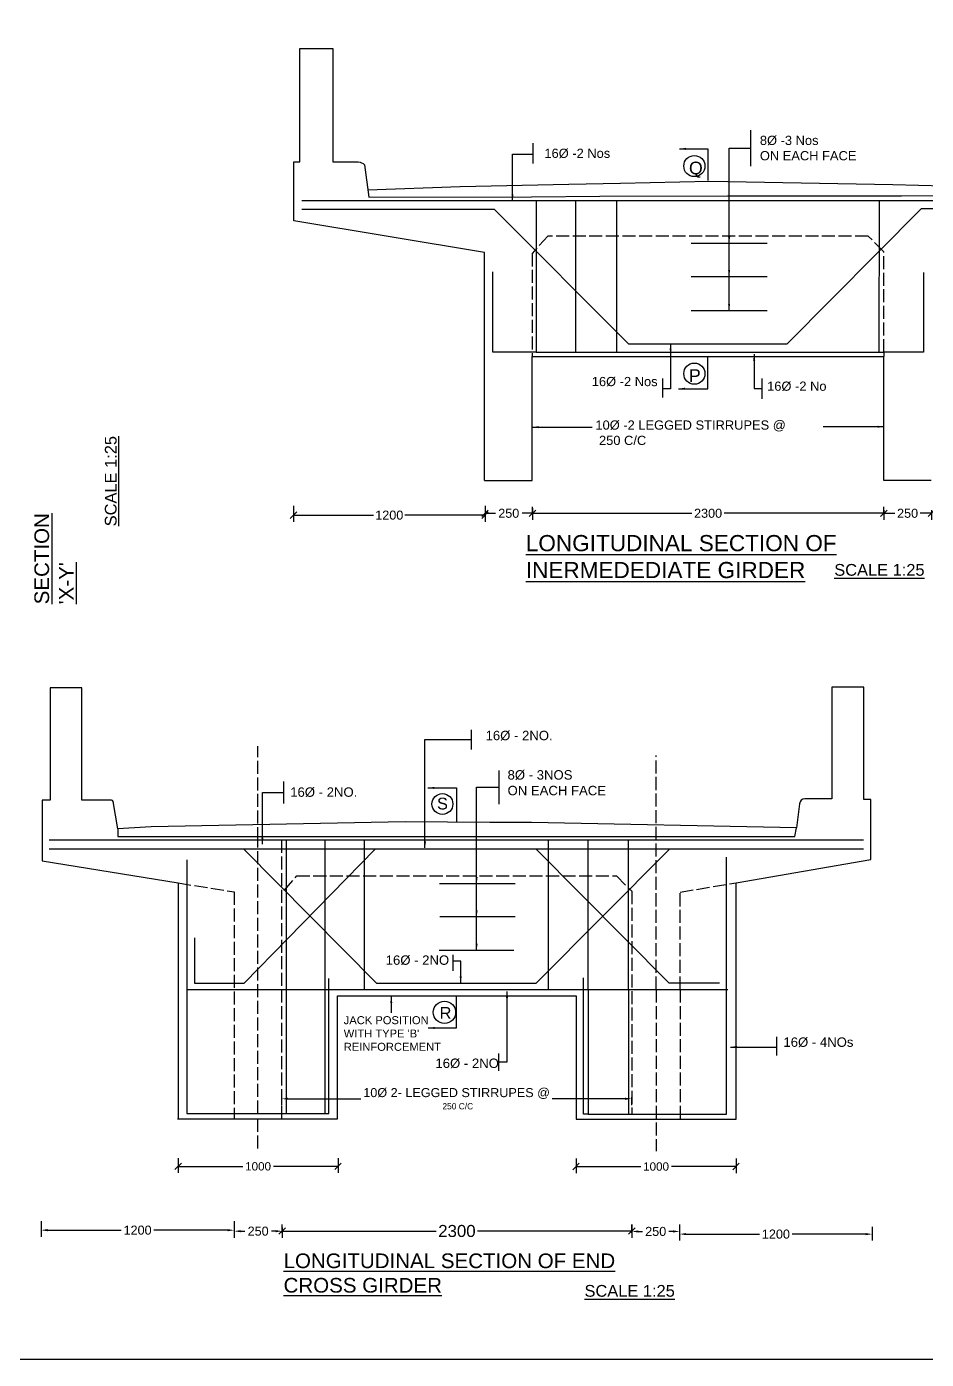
# Model space of a CAD drawing. Header units: inches. Extents: x 20279.4 to 20376.7, y 17527 to 17587.8.
# Drawn here: x 20315.91 to 20340.82, y 17527.23 to 17564.12 of the extents above; entities that cross this region are included whole.
import ezdxf

# ---------------------------------------------------------------- set-up
doc = ezdxf.new("R2010")
doc.units = ezdxf.units.IN
doc.header["$MEASUREMENT"] = 0
doc.linetypes.add('ACAD_ISO02W100', pattern=[15, 12, -3])
for name, color, linetype in [('DIMENSION', 255, 'Continuous'), ('DRAWING', 2, 'Continuous'), ('TEXT', 255, 'Continuous')]:
    doc.layers.add(name, color=color, linetype=linetype)
doc.styles.get("Standard").update_dxf_attribs({"font": 'arial.ttf'})
doc.dimstyles.get("Standard").update_dxf_attribs({"dimtxt": 0.18, "dimasz": 0.18, "dimexe": 0.18, "dimexo": 0.0625, "dimgap": 0.09, "dimtad": 0, "dimtih": 1, "dimtoh": 1, "dimdec": 4, "dimzin": 0, "dimdsep": 46, "dimtxsty": 'Standard', "dimcen": 0.09, "dimadec": 0, "dimazin": 0, "dimtfac": 1, "dimtdec": 4, "dimtofl": 0, "dimtmove": 0, "dimatfit": 3, "dimfxl": 1, "dimtolj": 1, "dimtzin": 0, "dimarcsym": 0})

# ---------------------------------------------------------------- blocks, each defined once
blk = doc.blocks.new('_Oblique')
at = {"color": 0, "linetype": 'ByBlock', "lineweight": -2}
blk.add_line((-0.5, -0.5), (0.5, 0.5), dxfattribs=at)
blk = doc.blocks.new('*D47')
at = {"layer": 'Defpoints', "color": 0, "transparency": 16777216}
for p in [(20323.299, 17550.917), (20328.6, 17550.917), (20328.6, 17550.594)]:
    blk.add_point(p, dxfattribs=at)
at = {"layer": 'DIMENSION', "color": 0, "lineweight": -2, "transparency": 16777216}
for p, q in [((20323.299, 17550.855), (20323.299, 17550.414)), ((20328.6, 17550.855), (20328.6, 17550.414)), ((20323.299, 17550.594), (20325.517, 17550.594)), ((20328.6, 17550.594), (20326.382, 17550.594))]:
    blk.add_line(p, q, dxfattribs=at)
at = {"layer": 'DIMENSION', "color": 0, "lineweight": -2, "transparency": 16777216, "xscale": 0.18, "yscale": 0.18, "zscale": 0.18, "rotation": 180}
blk.add_blockref('_Oblique', (20323.299, 17550.594), dxfattribs=at)
at = {"layer": 'DIMENSION', "color": 0, "lineweight": -2, "transparency": 16777216, "xscale": 0.18, "yscale": 0.18, "zscale": 0.18}
blk.add_blockref('_Oblique', (20328.6, 17550.594), dxfattribs=at)
at = {"layer": 'DIMENSION', "color": 0, "transparency": 16777216, "insert": (20325.95, 17550.594), "char_height": 0.25, "attachment_point": 5}
blk.add_mtext('\\A1;1200', dxfattribs=at)
blk = doc.blocks.new('*D48')
at = {"layer": 'Defpoints', "color": 0, "transparency": 16777216}
for p in [(20328.6, 17550.855), (20329.912, 17550.855), (20329.912, 17550.646)]:
    blk.add_point(p, dxfattribs=at)
at = {"layer": 'DIMENSION', "color": 0, "lineweight": -2, "transparency": 16777216}
for p, q in [((20328.6, 17550.792), (20328.6, 17550.466)), ((20328.6, 17550.646), (20328.888, 17550.646)), ((20329.912, 17550.646), (20329.624, 17550.646)), ((20329.912, 17550.792), (20329.912, 17550.466))]:
    blk.add_line(p, q, dxfattribs=at)
at = {"layer": 'DIMENSION', "color": 0, "lineweight": -2, "transparency": 16777216, "xscale": 0.18, "yscale": 0.18, "zscale": 0.18, "rotation": 180}
blk.add_blockref('_Oblique', (20328.6, 17550.646), dxfattribs=at)
at = {"layer": 'DIMENSION', "color": 0, "lineweight": -2, "transparency": 16777216, "xscale": 0.18, "yscale": 0.18, "zscale": 0.18}
blk.add_blockref('_Oblique', (20329.912, 17550.646), dxfattribs=at)
at = {"layer": 'DIMENSION', "color": 0, "transparency": 16777216, "insert": (20329.256, 17550.646), "char_height": 0.25, "attachment_point": 5}
blk.add_mtext('\\A1;250', dxfattribs=at)
blk = doc.blocks.new('*D49')
at = {"layer": 'Defpoints', "color": 0, "transparency": 16777216}
for p in [(20329.912, 17550.618), (20339.637, 17550.646), (20339.637, 17550.618)]:
    blk.add_point(p, dxfattribs=at)
at = {"layer": 'DIMENSION', "color": 0, "lineweight": -2, "transparency": 16777216}
for p, q in [((20329.912, 17550.681), (20329.912, 17550.826)), ((20339.637, 17550.681), (20339.637, 17550.826)), ((20329.912, 17550.646), (20334.328, 17550.646)), ((20339.637, 17550.646), (20335.221, 17550.646))]:
    blk.add_line(p, q, dxfattribs=at)
at = {"layer": 'DIMENSION', "color": 0, "lineweight": -2, "transparency": 16777216, "xscale": 0.18, "yscale": 0.18, "zscale": 0.18, "rotation": 180}
blk.add_blockref('_Oblique', (20329.912, 17550.646), dxfattribs=at)
at = {"layer": 'DIMENSION', "color": 0, "lineweight": -2, "transparency": 16777216, "xscale": 0.18, "yscale": 0.18, "zscale": 0.18}
blk.add_blockref('_Oblique', (20339.637, 17550.646), dxfattribs=at)
at = {"layer": 'DIMENSION', "color": 0, "transparency": 16777216, "insert": (20334.774, 17550.646), "char_height": 0.25, "attachment_point": 5}
blk.add_mtext('\\A1;2300', dxfattribs=at)
blk = doc.blocks.new('*D50')
at = {"layer": 'Defpoints', "color": 0, "transparency": 16777216}
for p in [(20339.637, 17550.793), (20340.955, 17550.793), (20340.955, 17550.646)]:
    blk.add_point(p, dxfattribs=at)
at = {"layer": 'DIMENSION', "color": 0, "lineweight": -2, "transparency": 16777216}
for p, q in [((20339.637, 17550.731), (20339.637, 17550.466)), ((20339.637, 17550.646), (20339.946, 17550.646)), ((20340.955, 17550.646), (20340.645, 17550.646)), ((20340.955, 17550.731), (20340.955, 17550.466))]:
    blk.add_line(p, q, dxfattribs=at)
at = {"layer": 'DIMENSION', "color": 0, "lineweight": -2, "transparency": 16777216, "xscale": 0.18, "yscale": 0.18, "zscale": 0.18, "rotation": 180}
blk.add_blockref('_Oblique', (20339.637, 17550.646), dxfattribs=at)
at = {"layer": 'DIMENSION', "color": 0, "lineweight": -2, "transparency": 16777216, "xscale": 0.18, "yscale": 0.18, "zscale": 0.18}
blk.add_blockref('_Oblique', (20340.955, 17550.646), dxfattribs=at)
at = {"layer": 'DIMENSION', "color": 0, "transparency": 16777216, "insert": (20340.296, 17550.646), "char_height": 0.25, "attachment_point": 5}
blk.add_mtext('\\A1;250', dxfattribs=at)
blk = doc.blocks.new('*D56')
at = {"layer": 'Defpoints', "color": 0, "transparency": 16777216}
for p in [(20322.969, 17534.549), (20332.658, 17534.549), (20332.658, 17534.441)]:
    blk.add_point(p, dxfattribs=at)
at = {"layer": 'DIMENSION', "color": 0, "lineweight": -2, "transparency": 16777216}
for p, q in [((20322.969, 17534.486), (20322.969, 17534.261)), ((20323.149, 17534.441), (20325.165, 17534.441)), ((20332.478, 17534.441), (20330.462, 17534.441)), ((20332.658, 17534.486), (20332.658, 17534.261))]:
    blk.add_line(p, q, dxfattribs=at)
at = {"layer": 'DIMENSION', "color": 0, "transparency": 16777216}
for points in [[(20323.149, 17534.471), (20323.149, 17534.411), (20322.969, 17534.441)], [(20332.478, 17534.471), (20332.478, 17534.411), (20332.658, 17534.441)]]:
    blk.add_solid(points, dxfattribs=at)
at = {"layer": 'DIMENSION', "color": 0, "transparency": 16777216, "insert": (20327.814, 17534.441), "char_height": 0.25, "attachment_point": 5}
blk.add_mtext('\\A1;10{\\fArial|b0|i0|c0|p32;Ø 2- LEGGED STIRRUPES @\\fMS Shell Dlg|b0|i0|c0|p32;\\P\\H0.6944x; 250 C/C }', dxfattribs=at)
blk = doc.blocks.new('*D57')
at = {"layer": 'Defpoints', "color": 0, "transparency": 16777216}
for p in [(20331.12, 17532.85), (20335.548, 17532.85), (20335.548, 17532.565)]:
    blk.add_point(p, dxfattribs=at)
at = {"layer": 'DIMENSION', "color": 0, "lineweight": -2, "transparency": 16777216}
for p, q in [((20331.12, 17532.788), (20331.12, 17532.385)), ((20335.548, 17532.788), (20335.548, 17532.385)), ((20331.12, 17532.565), (20332.911, 17532.565)), ((20335.548, 17532.565), (20333.757, 17532.565))]:
    blk.add_line(p, q, dxfattribs=at)
at = {"layer": 'DIMENSION', "color": 0, "lineweight": -2, "transparency": 16777216, "xscale": 0.18, "yscale": 0.18, "zscale": 0.18, "rotation": 180}
blk.add_blockref('_Oblique', (20331.12, 17532.565), dxfattribs=at)
at = {"layer": 'DIMENSION', "color": 0, "lineweight": -2, "transparency": 16777216, "xscale": 0.18, "yscale": 0.18, "zscale": 0.18}
blk.add_blockref('_Oblique', (20335.548, 17532.565), dxfattribs=at)
at = {"layer": 'DIMENSION', "color": 0, "transparency": 16777216, "insert": (20333.334, 17532.565), "char_height": 0.2308, "attachment_point": 5}
blk.add_mtext('\\A1;1000', dxfattribs=at)
blk = doc.blocks.new('*D58')
at = {"layer": 'Defpoints', "color": 0, "transparency": 16777216}
for p in [(20320.104, 17532.855), (20324.532, 17532.855), (20324.532, 17532.57)]:
    blk.add_point(p, dxfattribs=at)
at = {"layer": 'DIMENSION', "color": 0, "lineweight": -2, "transparency": 16777216}
for p, q in [((20320.104, 17532.793), (20320.104, 17532.39)), ((20324.532, 17532.793), (20324.532, 17532.39)), ((20320.104, 17532.57), (20321.894, 17532.57)), ((20324.532, 17532.57), (20322.741, 17532.57))]:
    blk.add_line(p, q, dxfattribs=at)
at = {"layer": 'DIMENSION', "color": 0, "lineweight": -2, "transparency": 16777216, "xscale": 0.18, "yscale": 0.18, "zscale": 0.18, "rotation": 180}
blk.add_blockref('_Oblique', (20320.104, 17532.57), dxfattribs=at)
at = {"layer": 'DIMENSION', "color": 0, "lineweight": -2, "transparency": 16777216, "xscale": 0.18, "yscale": 0.18, "zscale": 0.18}
blk.add_blockref('_Oblique', (20324.532, 17532.57), dxfattribs=at)
at = {"layer": 'DIMENSION', "color": 0, "transparency": 16777216, "insert": (20322.318, 17532.57), "char_height": 0.2308, "attachment_point": 5}
blk.add_mtext('\\A1;1000', dxfattribs=at)
blk = doc.blocks.new('*D59')
at = {"layer": 'Defpoints', "color": 0, "transparency": 16777216}
for p in [(20316.31, 17531.12), (20321.657, 17531.12), (20321.657, 17530.804)]:
    blk.add_point(p, dxfattribs=at)
at = {"layer": 'DIMENSION', "color": 0, "lineweight": -2, "transparency": 16777216}
for p, q in [((20316.31, 17531.057), (20316.31, 17530.624)), ((20321.657, 17531.057), (20321.657, 17530.624)), ((20316.49, 17530.804), (20318.532, 17530.804)), ((20321.477, 17530.804), (20319.434, 17530.804))]:
    blk.add_line(p, q, dxfattribs=at)
at = {"layer": 'DIMENSION', "color": 0, "transparency": 16777216}
for points in [[(20316.49, 17530.834), (20316.49, 17530.774), (20316.31, 17530.804)], [(20321.477, 17530.834), (20321.477, 17530.774), (20321.657, 17530.804)]]:
    blk.add_solid(points, dxfattribs=at)
at = {"layer": 'DIMENSION', "color": 0, "transparency": 16777216, "insert": (20318.983, 17530.804), "char_height": 0.25, "attachment_point": 5}
blk.add_mtext('\\A1;1200', dxfattribs=at)
blk = doc.blocks.new('*D60')
at = {"layer": 'Defpoints', "color": 0, "transparency": 16777216}
for p in [(20321.657, 17530.94), (20322.983, 17530.94), (20322.983, 17530.776)]:
    blk.add_point(p, dxfattribs=at)
at = {"layer": 'DIMENSION', "color": 0, "lineweight": -2, "transparency": 16777216}
for p, q in [((20321.657, 17530.877), (20321.657, 17530.596)), ((20321.837, 17530.776), (20321.952, 17530.776)), ((20322.803, 17530.776), (20322.688, 17530.776)), ((20322.983, 17530.877), (20322.983, 17530.596))]:
    blk.add_line(p, q, dxfattribs=at)
at = {"layer": 'DIMENSION', "color": 0, "transparency": 16777216}
for points in [[(20321.837, 17530.806), (20321.837, 17530.746), (20321.657, 17530.776)], [(20322.803, 17530.806), (20322.803, 17530.746), (20322.983, 17530.776)]]:
    blk.add_solid(points, dxfattribs=at)
at = {"layer": 'DIMENSION', "color": 0, "transparency": 16777216, "insert": (20322.32, 17530.776), "char_height": 0.25, "attachment_point": 5}
blk.add_mtext('\\A1;250', dxfattribs=at)
blk = doc.blocks.new('*D61')
at = {"layer": 'Defpoints', "color": 0, "transparency": 16777216}
for p in [(20322.983, 17530.672), (20332.662, 17530.78), (20332.662, 17530.672)]:
    blk.add_point(p, dxfattribs=at)
at = {"layer": 'DIMENSION', "color": 0, "lineweight": -2, "transparency": 16777216}
for p, q in [((20322.983, 17530.735), (20322.983, 17530.96)), ((20332.662, 17530.735), (20332.662, 17530.96)), ((20322.983, 17530.78), (20327.251, 17530.78)), ((20332.662, 17530.78), (20328.394, 17530.78))]:
    blk.add_line(p, q, dxfattribs=at)
at = {"layer": 'DIMENSION', "color": 0, "lineweight": -2, "transparency": 16777216, "xscale": 0.18, "yscale": 0.18, "zscale": 0.18, "rotation": 180}
blk.add_blockref('_Oblique', (20322.983, 17530.78), dxfattribs=at)
at = {"layer": 'DIMENSION', "color": 0, "lineweight": -2, "transparency": 16777216, "xscale": 0.18, "yscale": 0.18, "zscale": 0.18}
blk.add_blockref('_Oblique', (20332.662, 17530.78), dxfattribs=at)
at = {"layer": 'DIMENSION', "color": 0, "transparency": 16777216, "insert": (20327.822, 17530.78), "char_height": 0.3333, "attachment_point": 5}
blk.add_mtext('\\A1;2300', dxfattribs=at)
blk = doc.blocks.new('*D62')
at = {"layer": 'Defpoints', "color": 0, "transparency": 16777216}
for p in [(20332.662, 17531.026), (20333.986, 17531.026), (20333.986, 17530.769)]:
    blk.add_point(p, dxfattribs=at)
at = {"layer": 'DIMENSION', "color": 0, "lineweight": -2, "transparency": 16777216}
for p, q in [((20332.662, 17530.964), (20332.662, 17530.589)), ((20333.986, 17530.964), (20333.986, 17530.589)), ((20332.842, 17530.769), (20332.956, 17530.769)), ((20333.806, 17530.769), (20333.692, 17530.769))]:
    blk.add_line(p, q, dxfattribs=at)
at = {"layer": 'DIMENSION', "color": 0, "transparency": 16777216}
for points in [[(20332.842, 17530.799), (20332.842, 17530.739), (20332.662, 17530.769)], [(20333.806, 17530.799), (20333.806, 17530.739), (20333.986, 17530.769)]]:
    blk.add_solid(points, dxfattribs=at)
at = {"layer": 'DIMENSION', "color": 0, "transparency": 16777216, "insert": (20333.324, 17530.769), "char_height": 0.25, "attachment_point": 5}
blk.add_mtext('\\A1;250', dxfattribs=at)
blk = doc.blocks.new('*D63')
at = {"layer": 'Defpoints', "color": 0, "transparency": 16777216}
for p in [(20333.986, 17530.964), (20339.317, 17530.964), (20339.317, 17530.695)]:
    blk.add_point(p, dxfattribs=at)
at = {"layer": 'DIMENSION', "color": 0, "lineweight": -2, "transparency": 16777216}
for p, q in [((20333.986, 17530.901), (20333.986, 17530.515)), ((20339.317, 17530.901), (20339.317, 17530.515)), ((20334.166, 17530.695), (20336.2, 17530.695)), ((20339.137, 17530.695), (20337.102, 17530.695))]:
    blk.add_line(p, q, dxfattribs=at)
at = {"layer": 'DIMENSION', "color": 0, "transparency": 16777216}
for points in [[(20334.166, 17530.725), (20334.166, 17530.665), (20333.986, 17530.695)], [(20339.137, 17530.725), (20339.137, 17530.665), (20339.317, 17530.695)]]:
    blk.add_solid(points, dxfattribs=at)
at = {"layer": 'DIMENSION', "color": 0, "transparency": 16777216, "insert": (20336.651, 17530.695), "char_height": 0.25, "attachment_point": 5}
blk.add_mtext('\\A1;1200', dxfattribs=at)

msp = doc.modelspace()

# ---------------------------------------------------------------- linework, layer by layer
at = {"layer": 'DIMENSION'}
for points in [[(20335.95045, 17561.25533), (20335.95045, 17560.25439)], [(20333.51386, 17554.37433), (20333.51386, 17553.85484)], [(20336.25733, 17554.3744), (20336.25733, 17553.81143)], [(20328.2201, 17544.65518), (20328.2201, 17544.10859)], [(20328.97783, 17543.5296), (20328.97783, 17542.60033)], [(20323.02342, 17543.22034), (20323.02342, 17542.61562)], [(20327.71272, 17538.42528), (20327.71272, 17537.97961)], [(20336.66637, 17536.15487), (20336.66637, 17535.64221)], [(20328.96953, 17535.69154), (20328.96953, 17535.21895)]]:
    msp.add_lwpolyline(points, dxfattribs=at)
for centre, radius in [((20334.3949, 17560.25669), 0.29268), ((20334.3949, 17554.51152), 0.29268), ((20327.4207, 17542.60029), 0.28861), ((20327.47635, 17536.83345), 0.3096)]:
    msp.add_circle(centre, radius, dxfattribs=at)
at = {"layer": 'DRAWING'}
msp.add_lwpolyline([(20376.71507, 17527.22917), (20279.37208, 17527.22917), (20279.37208, 17587.76761), (20376.71507, 17587.76761)], close=True, dxfattribs=at)
for points in [[(20328.58922, 17551.55761), (20328.58922, 17557.86816), (20323.30855, 17558.74259), (20323.30855, 17560.37337), (20323.47522, 17560.37337), (20323.47522, 17563.50887), (20324.38753, 17563.50887), (20324.38753, 17560.37337), (20325.09179, 17560.37337, -0.23416214), (20325.25934, 17560.29035), (20325.38733, 17559.40097), (20329.88637, 17559.40529), (20331.7817, 17559.42763), (20335.30897, 17559.4295), (20340.13093, 17559.42948), (20342.75246, 17559.45451)], [(20320.08943, 17533.88445), (20324.51518, 17533.88445), (20324.51518, 17537.28923), (20331.11993, 17537.28923), (20331.11993, 17533.87965), (20335.5478, 17533.87965), (20335.5478, 17540.41778), (20339.28037, 17541.06362), (20339.28037, 17542.7289), (20339.08929, 17542.7289), (20339.08929, 17545.83119), (20338.20206, 17545.83119), (20338.20206, 17542.74561), (20337.45417, 17542.74561, 0.3869085), (20337.30449, 17542.6094), (20337.21765, 17541.93796), (20329.88331, 17542.09258), (20328.73028, 17542.09258), (20326.38891, 17542.10566), (20319.36344, 17541.96465), (20318.44057, 17541.91197), (20318.30873, 17542.66718, 0.37421763), (20318.2596, 17542.70706), (20317.4398, 17542.70257), (20317.4398, 17545.81152), (20316.56055, 17545.81152), (20316.56055, 17542.70695), (20316.3417, 17542.70695), (20316.3417, 17541.02629), (20320.10379, 17540.41387), (20320.10379, 17533.88445)]]:
    msp.add_lwpolyline(points, format="xyb", dxfattribs=at)
for points in [[(20329.92592, 17560.8881), (20329.92592, 17560.33207)], [(20325.3581, 17559.60405), (20327.91504, 17559.6932), (20330.92082, 17559.75812), (20332.35132, 17559.78371), (20334.81191, 17559.84259), (20339.88399, 17559.75084), (20344.14966, 17559.6392)], [(20345.98889, 17559.29518), (20339.51987, 17559.29518), (20338.39782, 17559.29518), (20337.30211, 17559.29518), (20335.304, 17559.29518), (20332.22278, 17559.29518), (20331.09832, 17559.29518), (20330.01227, 17559.29518), (20323.53145, 17559.29518)], [(20323.5325, 17559.06529), (20328.85646, 17559.06529), (20332.57534, 17555.33634), (20336.95962, 17555.33634), (20340.6795, 17559.07973), (20345.98036, 17559.07973)], [(20330.01227, 17559.29518), (20330.01227, 17555.10639), (20328.81757, 17555.10639), (20328.81757, 17557.329)], [(20330.01227, 17555.10639), (20331.1108, 17555.10639), (20331.1108, 17559.29518)], [(20331.1108, 17555.10639), (20332.24829, 17555.10639), (20332.24829, 17559.29518)], [(20339.51301, 17555.10639), (20339.51987, 17559.29518)], [(20334.30585, 17558.12057), (20336.40609, 17558.12057)], [(20334.30585, 17557.19953), (20336.40609, 17557.19953)], [(20340.73472, 17557.31263), (20340.73472, 17555.10639), (20339.63713, 17555.10639)], [(20334.30585, 17556.26208), (20336.40609, 17556.26208)], [(20328.58922, 17551.55761), (20329.90696, 17551.55761), (20329.90696, 17554.98278), (20339.63713, 17554.98278)], [(20332.24829, 17555.10639), (20337.28818, 17555.10639), (20338.40419, 17555.10639), (20339.51301, 17555.10639), (20339.63713, 17555.10639), (20339.63713, 17554.98278)], [(20340.94921, 17551.55761), (20339.63713, 17551.55761), (20339.63713, 17554.98278)], [(20339.07747, 17541.59769), (20316.5389, 17541.59769)], [(20318.44057, 17541.91197), (20318.44057, 17541.69963), (20337.1775, 17541.69963), (20337.21765, 17541.93796)], [(20323.10071, 17534.03224), (20323.10071, 17541.59769)], [(20324.17055, 17534.03224), (20324.17055, 17541.59769)], [(20325.25726, 17541.59769), (20325.25726, 17537.46775)], [(20330.35724, 17537.46775), (20330.35724, 17541.59769)], [(20331.45396, 17537.46775), (20331.45396, 17541.59769)], [(20332.56805, 17537.46775), (20332.56805, 17541.59769)], [(20339.07747, 17541.34621), (20316.5389, 17541.34621)], [(20320.55848, 17538.89945), (20320.55848, 17537.63761), (20321.93555, 17537.63761), (20325.56362, 17541.34621)], [(20325.59623, 17537.64472), (20321.92549, 17541.34621)], [(20325.59623, 17537.64472), (20330.0177, 17537.64472), (20333.70403, 17541.34621)], [(20330.02377, 17541.34137), (20333.68292, 17537.64699), (20335.09221, 17537.64699)], [(20320.34384, 17541.05942), (20320.34384, 17534.03224)], [(20331.45396, 17534.01817), (20332.55713, 17534.01817), (20333.32872, 17534.01817), (20333.99649, 17534.01817), (20335.2846, 17534.01817), (20335.2846, 17541.13021)], [(20327.336, 17540.39919), (20329.43218, 17540.39919)], [(20327.34536, 17539.48291), (20329.43218, 17539.48291)], [(20327.33431, 17538.55163), (20329.39876, 17538.55163)], [(20320.34384, 17534.03224), (20324.27344, 17534.03224), (20324.27344, 17537.76962)], [(20331.45396, 17537.46775), (20331.45396, 17534.01817), (20331.32667, 17534.01817), (20331.32667, 17537.79173)], [(20320.34384, 17537.46775), (20335.3184, 17537.46775)], [(20332.56805, 17537.46775), (20332.56805, 17534.01817)]]:
    msp.add_lwpolyline(points, dxfattribs=at)
at = {"layer": 'DRAWING', "linetype": 'ACAD_ISO02W100', "ltscale": 0.03}
for points in [[(20339.63713, 17555.10639), (20339.63713, 17557.8868), (20339.20614, 17558.32084), (20330.34288, 17558.32084), (20329.90382, 17557.84131), (20329.90696, 17554.98278)], [(20322.31193, 17541.59769), (20322.31193, 17544.20145)], [(20333.33945, 17537.46775), (20333.33945, 17543.93906)], [(20322.31193, 17534.03224), (20322.31193, 17541.59769)], [(20322.97378, 17533.88445), (20322.97378, 17541.59769)], [(20323.04155, 17540.2097), (20323.38745, 17540.60809), (20332.23647, 17540.60809), (20332.66391, 17540.18436), (20332.66391, 17534.01817)], [(20320.10379, 17540.41387), (20321.6593, 17540.16972), (20321.6593, 17533.88445)], [(20334.00336, 17540.16337), (20335.5478, 17540.41778)], [(20334.00336, 17537.46775), (20334.00336, 17540.16337)], [(20333.33945, 17537.46775), (20333.33945, 17532.99098)], [(20334.00336, 17537.46775), (20334.00336, 17533.87965)], [(20322.30231, 17533.88445), (20322.30231, 17533.00827)]]:
    msp.add_lwpolyline(points, dxfattribs=at)

# ---------------------------------------------------------------- texts
at = {"layer": 'DIMENSION', "insert": (20331.65582, 17553.21654), "char_height": 0.255, "width": 7.3306429, "attachment_point": 1}
msp.add_mtext('{\\fArial|b0|i0|c0|p32;10Ø }-2 LEGGED STIRRUPES {\\fArial|b0|i0|c0|p32;@\\fMS Shell Dlg|b0|i0|c0|p32;\\P} 250 C/C', dxfattribs=at)
at = {"layer": 'TEXT', "attachment_point": 1}
for s, insert, char_height, width in [('{\\fArial|b0|i0|c0|p32;8Ø }-3 Nos\\PON EACH FACE', (20336.20719, 17561.0966), 0.255, 7.3306429), ('{\\fArial|b0|i0|c0|p32;16Ø }-2 Nos', (20330.24385, 17560.73873), 0.255, 7.3306429), ('{\\fArial|b0|i0|c0|p32;Q}', (20334.24477, 17560.37952), 0.350625, 10.0796339), ('{\\fArial|b0|i0|c0|p32;P}', (20334.24477, 17554.63435), 0.350625, 10.0796339), ('{\\fArial|b0|i0|c0|p32;16Ø }-2 Nos', (20331.55518, 17554.42084), 0.255, 7.3306429), ('{\\fArial|b0|i0|c0|p32;16Ø }-2 No ', (20336.40854, 17554.29271), 0.255, 7.3306429), ('{\\fArial|b0|i0|c0|p32;\\LLONGITUDINAL SECTION OF\\PINERMEDEDIATE GIRDER}', (20329.72816, 17550.04503), 0.4470469, 19.3021916), ('{\\fArial|b0|i0|c0|p32;\\LSCALE 1:25}', (20338.26628, 17549.24362), 0.325125, 9.95605), ('{\\fArial|b0|i0|c0|p32;16Ø - 2NO. }', (20328.61502, 17544.62603), 0.2601, 7.96484), ('{\\fArial|b0|i0|c0|p32;8Ø - 3NOS\\PON EACH FACE}', (20329.22348, 17543.53646), 0.2601, 7.96484), ('{\\fArial|b0|i0|c0|p32;16Ø - 2NO. }', (20323.20762, 17543.05955), 0.2601, 7.96484), ('{\\fArial|b0|i0|c0|p32;S}', (20327.26995, 17542.77461), 0.325125, 9.95605), ('{\\fArial|b0|i0|c0|p32;16Ø - 2NO}', (20325.85056, 17538.40956), 0.2601, 7.96484), ('{\\fArial|b0|i0|c0|p32;R}', (20327.34278, 17536.98057), 0.325125, 9.95605), ("{\\fArial|b0|i0|c0|p32;JACK POSITION\\PWITH TYPE 'B'\\PREINFORCEMENT}", (20324.68899, 17536.72727), 0.221085, 6.770114), ('{\\fArial|b0|i0|c0|p32;16Ø - 4NOs }', (20336.85912, 17536.13874), 0.2601, 7.96484), ('{\\fArial|b0|i0|c0|p32;16Ø - 2NO}', (20327.22701, 17535.55473), 0.2601, 7.96484), ('{\\fArial|b0|i0|c0|p32;\\LLONGITUDINAL SECTION OF END\\PCROSS GIRDER}', (20323.02389, 17530.16011), 0.4064063, 17.5474469), ('{\\fArial|b0|i0|c0|p32;\\LSCALE 1:25}', (20331.35365, 17529.28774), 0.325125, 9.95605)]:
    msp.add_mtext(s, dxfattribs=dict(at, insert=insert, char_height=char_height, width=width))
at = {"layer": 'TEXT', "attachment_point": 1, "rotation": 90}
for s, insert, char_height, width in [('{\\fArial|b0|i0|c0|p32;\\LSCALE 1:25}', (20318.0771, 17550.28664), 0.325125, 9.95605), ("{\\fArial|b0|i0|c0|p32;\\LSECTION \\P'X-Y'}", (20316.12674, 17548.12738), 0.4064063, 17.5474469)]:
    msp.add_mtext(s, dxfattribs=dict(at, insert=insert, char_height=char_height, width=width))

# ---------------------------------------------------------------- dimensions: what is measured, and where the dimension line sits
at = {"layer": 'DIMENSION'}
for base, p1, p2, text, override, picture, middle in [((20328.60049, 17550.59445), (20323.29911, 17550.91744), (20328.60049, 17550.91744), '1200', {"dimtxt": 0.25, "dimgap": 0.071429, "dimblk1": 'Oblique', "dimblk2": 'Oblique', "dimsah": 1}, '*D47', (20325.9498, 17550.59445)), ((20329.91167, 17550.64604), (20328.60049, 17550.85494), (20329.91167, 17550.85494), '250', {"dimtxt": 0.25, "dimblk1": 'Oblique', "dimblk2": 'Oblique', "dimsah": 1}, '*D48', (20329.25608, 17550.64604)), ((20339.63672, 17550.64604), (20329.91167, 17550.61847), (20339.63672, 17550.61847), '2300', {"dimtxt": 0.25, "dimgap": 0.071429, "dimblk1": 'Oblique', "dimblk2": 'Oblique', "dimsah": 1}, '*D49', (20334.77419, 17550.64604)), ((20340.9546, 17550.64604), (20339.63672, 17550.79319), (20340.9546, 17550.79319), '250', {"dimtxt": 0.25, "dimgap": 0.071429, "dimblk1": 'Oblique', "dimblk2": 'Oblique', "dimsah": 1}, '*D50', (20340.29566, 17550.64604)), ((20332.65823, 17534.4406), (20322.96928, 17534.54856), (20332.65823, 17534.54856), '10{\\fArial|b0|i0|c0|p32;Ø 2- LEGGED STIRRUPES @\\fMS Shell Dlg|b0|i0|c0|p32;\\P\\H0.6944x; 250 C/C }', {"dimtxt": 0.25}, '*D56', (20327.81376, 17534.4406)), ((20324.53166, 17532.56972), (20320.10379, 17532.85501), (20324.53166, 17532.85501), '1000', {"dimtxt": 0.230769, "dimblk1": 'Oblique', "dimblk2": 'Oblique', "dimsah": 1}, '*D58', (20322.31772, 17532.56972)), ((20335.5478, 17532.56493), (20331.11993, 17532.85021), (20335.5478, 17532.85021), '1000', {"dimtxt": 0.230769, "dimblk1": 'Oblique', "dimblk2": 'Oblique', "dimsah": 1}, '*D57', (20333.33387, 17532.56493)), ((20321.65654, 17530.80371), (20316.31012, 17531.11989), (20321.65654, 17531.11989), '1200', {"dimtxt": 0.25}, '*D59', (20318.98333, 17530.80371)), ((20322.98285, 17530.77598), (20321.65654, 17530.93989), (20322.98285, 17530.93989), '250', {"dimtxt": 0.25}, '*D60', (20322.3197, 17530.77598)), ((20332.66166, 17530.78004), (20322.98285, 17530.67232), (20332.66166, 17530.67232), '2300', {"dimtxt": 0.333333, "dimgap": 0.071429, "dimblk1": 'Oblique', "dimblk2": 'Oblique', "dimsah": 1}, '*D61', (20327.82226, 17530.78004)), ((20333.98569, 17530.76866), (20332.66166, 17531.02642), (20333.98569, 17531.02642), '250', {"dimtxt": 0.25}, '*D62', (20333.32367, 17530.76866)), ((20339.31702, 17530.69529), (20333.98569, 17530.96392), (20339.31702, 17530.96392), '1200', {"dimtxt": 0.25}, '*D63', (20336.65135, 17530.69529))]:
    dim = msp.add_linear_dim(base=base, p1=p1, p2=p2, text=text, dimstyle='Standard', override=override, dxfattribs=at)
    dim.commit()
    dim.dimension.update_dxf_attribs({"geometry": picture, "text_midpoint": middle})

# ---------------------------------------------------------------- leaders
for points in [[(20333.97941, 17560.73329), (20334.7715, 17560.73329), (20334.7715, 17559.85676)], [(20335.35597, 17556.26208), (20335.35597, 17560.75486), (20335.95045, 17560.75486)], [(20335.35597, 17558.12057), (20335.35597, 17558.51622)], [(20335.35597, 17557.19953), (20335.35597, 17557.59518)], [(20333.95242, 17554.09386), (20334.77148, 17554.09386), (20334.77148, 17554.97674)], [(20336.04871, 17555.05169), (20336.04871, 17554.09945), (20336.26049, 17554.09945)], [(20339.64441, 17553.04208), (20337.95965, 17553.04208)], [(20326.938, 17541.38916), (20326.938, 17544.3825), (20328.21877, 17544.3825)], [(20327.01405, 17543.04582), (20327.80792, 17543.04582), (20327.80792, 17542.09475)], [(20322.4381, 17541.48564), (20322.4381, 17542.91986), (20323.0116, 17542.91986)], [(20328.36654, 17538.55163), (20328.36654, 17543.0674), (20328.96975, 17543.0674)], [(20328.36692, 17540.39797), (20328.36692, 17540.97896)], [(20328.36692, 17539.48169), (20328.36692, 17540.06268)], [(20327.92643, 17537.65152), (20327.92643, 17538.24768), (20327.71943, 17538.24768)], [(20327.02864, 17536.40155), (20327.80602, 17536.40155), (20327.80602, 17537.2892)], [(20329.20771, 17537.41229), (20329.20771, 17535.45286), (20328.98386, 17535.45286)], [(20335.39104, 17535.8734), (20336.67403, 17535.8734)]]:
    msp.add_leader(points, dimstyle='Standard', override={"dimgap": 0.09, "dimtad": 0}, dxfattribs=at)
for points in [[(20333.73495, 17555.33289), (20333.73495, 17554.08993), (20333.51708, 17554.08993)], [(20329.90607, 17553.03056), (20331.56355, 17553.03056)], [(20326.00448, 17537.27537), (20326.00448, 17536.82182)]]:
    msp.add_leader(points, dimstyle='Standard', dxfattribs=at)
at = {"layer": 'DRAWING'}
msp.add_leader([(20329.35995, 17559.28879), (20329.35995, 17560.58243), (20329.92575, 17560.58243)], dimstyle='Standard', override={"dimgap": 0.09, "dimtad": 0}, dxfattribs=at)

doc.saveas('drawing.dxf')
